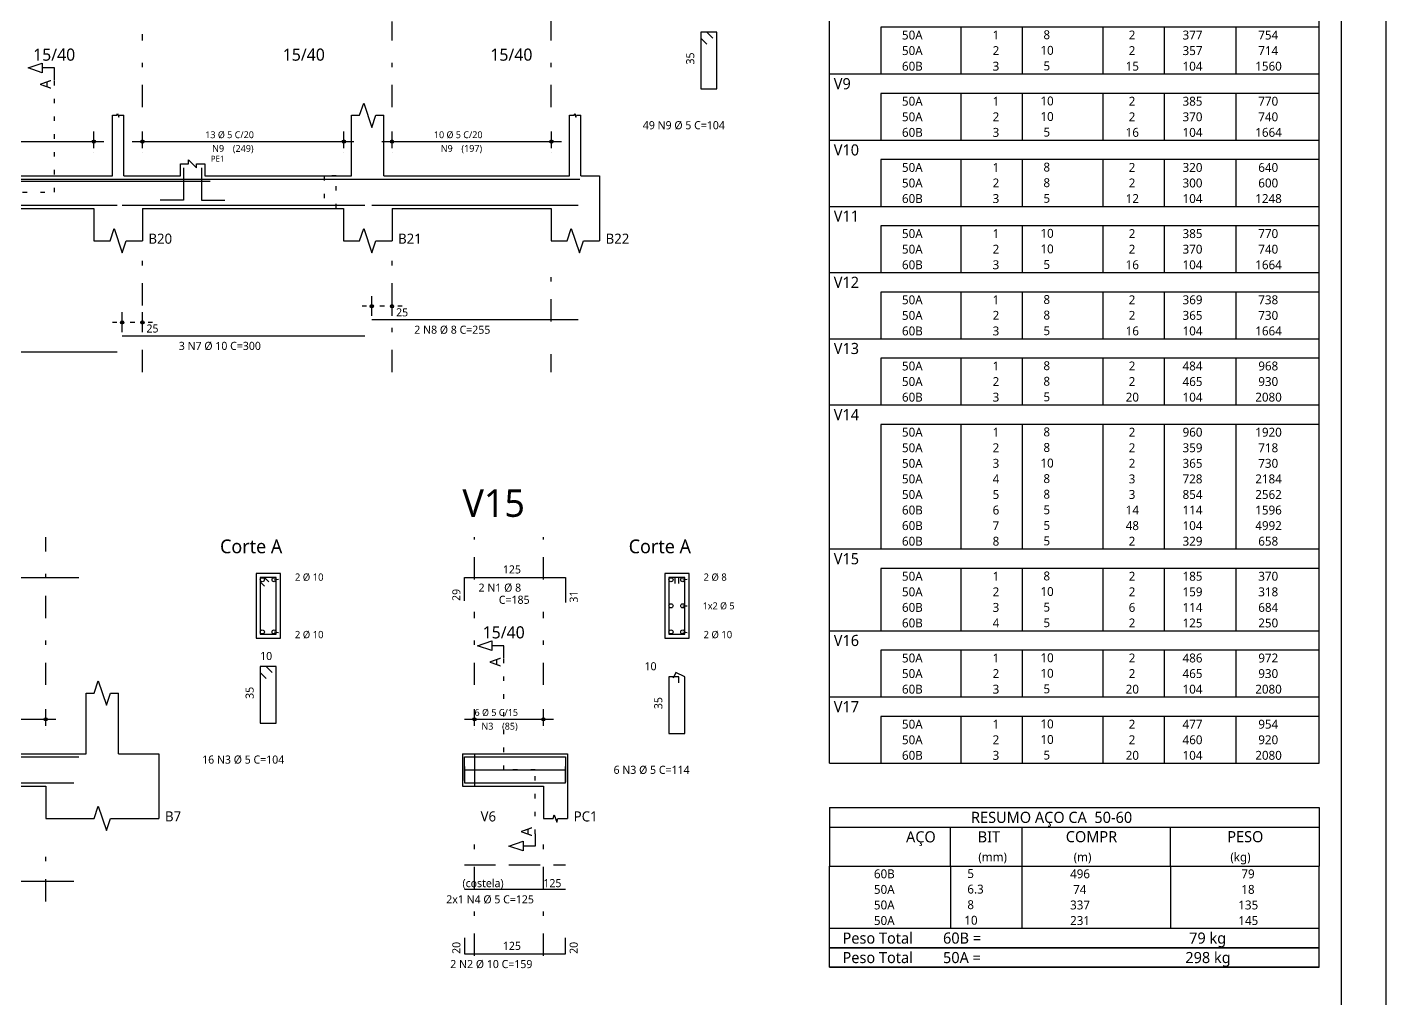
# Model space of a CAD drawing. Extents: x 0 to 89.5, y 0 to 70.
# Drawn here: x 58.97 to 89.5, y 29.26 to 51.09 of the extents above; entities that cross this region are included whole.
import ezdxf

# ---------------------------------------------------------------- set-up
doc = ezdxf.new("R2010")
doc.units = 0
doc.header["$MEASUREMENT"] = 0
for name, pattern in [('ESTILO_TQS_0001', [1, 0.7, -0.3]), ('ESTILO_TQS_0002', [0.4, 0.1, -0.3]), ('ESTILO_TQS_0003', [1.5, 0.5, -0.4, 0.1, -0.5])]:
    doc.linetypes.add(name, pattern=pattern)
for name, color, linetype in [('1', 1, 'CONTINUOUS'), ('10', 10, 'CONTINUOUS'), ('12', 12, 'CONTINUOUS'), ('2', 2, 'CONTINUOUS'), ('3', 3, 'CONTINUOUS'), ('5', 5, 'CONTINUOUS')]:
    doc.layers.add(name, color=color, linetype=linetype)
doc.styles.add('TQS_LUCIDA_SANS_UNICODE', font='L_10646.TTF')

msp = doc.modelspace()

# ---------------------------------------------------------------- linework, layer by layer
at = {"layer": '1', "linetype": 'Continuous'}
for p, q in [((89.500005, 70), (89.499997, 0)), ((60.888829, 47.747451), (60.888829, 49.111087)), ((61.143375, 47.747451), (61.143375, 49.111087)), ((66.261556, 47.747451), (66.261556, 49.111087)), ((66.988829, 47.747451), (66.988829, 49.111087)), ((71.161556, 47.747451), (71.161556, 49.111087)), ((71.416102, 47.747451), (71.416102, 49.111087)), ((60.470647, 48.374724), (60.470647, 48.747451)), ((61.561556, 48.374724), (61.561556, 48.747451)), ((66.088829, 48.374724), (66.088829, 48.747451)), ((67.170647, 48.374724), (67.170647, 48.747451)), ((70.752465, 48.374724), (70.752465, 48.747451)), ((51.061556, 48.520178), (60.69792, 48.520178)), ((60.470647, 48.283815), (60.470647, 48.283815)), ((61.334284, 48.520178), (66.316102, 48.520178)), ((61.561556, 48.283815), (61.561556, 48.283815)), ((66.088829, 48.283815), (66.088829, 48.283815)), ((66.943375, 48.520178), (70.979738, 48.520178)), ((67.170647, 48.283815), (67.170647, 48.283815)), ((70.752465, 48.283815), (70.752465, 48.283815)), ((62.416102, 47.747451), (62.416102, 48.020178)), ((62.416102, 48.020178), (62.59792, 48.020178)), ((62.488829, 47.929269), (62.488829, 47.201996)), ((62.59792, 48.020178), (62.59792, 48.111087)), ((62.59792, 48.111087), (62.779738, 47.929269)), ((62.779738, 47.929269), (62.779738, 48.020178)), ((62.779738, 48.020178), (62.961556, 48.020178)), ((62.888829, 47.929269), (62.888829, 47.201996)), ((62.961556, 48.020178), (62.961556, 47.747451)), ((51.288829, 47.747451), (60.470647, 47.747451)), ((60.470647, 47.747451), (60.888829, 47.747451)), ((61.143375, 47.747451), (61.561556, 47.747451)), ((61.561556, 47.747451), (62.416102, 47.747451)), ((62.961556, 47.747451), (66.079738, 47.747451)), ((66.079738, 47.747451), (66.261556, 47.747451)), ((66.988829, 47.747451), (67.170647, 47.747451)), ((67.170647, 47.747451), (70.743375, 47.747451)), ((70.743375, 47.747451), (71.161556, 47.747451)), ((71.416102, 47.747451), (71.834284, 47.747451)), ((71.834284, 47.747451), (71.834284, 47.020178)), ((51.288829, 47.020178), (60.470647, 47.020178)), ((60.470647, 47.020178), (60.470647, 46.292905)), ((61.561556, 47.020178), (62.961556, 47.020178)), ((61.561556, 47.020178), (61.561556, 46.292905)), ((62.488829, 47.201996), (61.961556, 47.201996)), ((62.888829, 47.201996), (63.416102, 47.201996)), ((62.961556, 47.020178), (66.079738, 47.020178)), ((66.079738, 47.020178), (66.079738, 46.292905)), ((67.170647, 47.020178), (70.743375, 47.020178)), ((67.170647, 47.020178), (67.170647, 46.292905)), ((70.743375, 47.020178), (70.743375, 46.292905)), ((71.834284, 47.020178), (71.834284, 46.292905)), ((66.716102, 44.601996), (66.716102, 45.047451)), ((67.170647, 44.601996), (67.170647, 45.047451)), ((61.107011, 44.23836), (61.107011, 44.683815)), ((61.561556, 44.23836), (61.561556, 44.683815)), ((66.716102, 44.511087), (66.716102, 44.511087)), ((67.170647, 44.511087), (67.170647, 44.511087)), ((61.107011, 44.147451), (61.107011, 44.147451)), ((61.561556, 44.147451), (61.561556, 44.147451)), ((64.661055, 38.814482), (64.115601, 38.814482)), ((64.115601, 38.814482), (64.115601, 37.359936)), ((64.661055, 37.359936), (64.661055, 38.814482)), ((73.843204, 38.814482), (73.297749, 38.814482)), ((73.297749, 38.814482), (73.297749, 37.359936)), ((73.843204, 37.359936), (73.843204, 38.814482)), ((64.115601, 37.359936), (64.661055, 37.359936)), ((73.297749, 37.359936), (73.843204, 37.359936)), ((60.297419, 34.764482), (60.297419, 36.128118)), ((61.024692, 34.764482), (61.024692, 36.128118)), ((59.388328, 35.391755), (59.388328, 35.764482)), ((69.025022, 35.391755), (69.025022, 35.764482)), ((70.570476, 35.391755), (70.570476, 35.764482)), ((53.670146, 35.537209), (59.615601, 35.537209)), ((68.797749, 35.537209), (70.797749, 35.537209)), ((59.388328, 35.300845), (59.388328, 35.300845)), ((69.025022, 35.300845), (69.025022, 35.300845)), ((70.570476, 35.300845), (70.570476, 35.300845)), ((53.897419, 34.764482), (59.388328, 34.764482)), ((59.388328, 34.764482), (60.297419, 34.764482)), ((61.024692, 34.764482), (61.933783, 34.764482)), ((61.933783, 34.764482), (61.933783, 34.037209)), ((68.752295, 34.764482), (68.752295, 34.037209)), ((68.752295, 34.764482), (68.752295, 34.037209)), ((68.752295, 34.764482), (68.752295, 34.037209)), ((68.752295, 34.764482), (69.025022, 34.764482)), ((69.025022, 34.764482), (70.570476, 34.764482)), ((69.025022, 34.764482), (69.025022, 34.037209)), ((70.570476, 34.764482), (71.115931, 34.764482)), ((71.115931, 34.764482), (71.115931, 34.037209)), ((53.897419, 34.037209), (59.388328, 34.037209)), ((59.388328, 34.037209), (59.388328, 33.309936)), ((61.933783, 34.037209), (61.933783, 33.309936)), ((68.752295, 34.037209), (69.025022, 34.037209)), ((69.025022, 34.037209), (70.570476, 34.037209)), ((70.570476, 34.037209), (70.570476, 33.309936)), ((71.115931, 34.037209), (71.115931, 33.309936))]:
    msp.add_line(p, q, dxfattribs=at)
at = {"layer": '1', "linetype": 'ESTILO_TQS_0002'}
for p, q in [((59.584284, 47.383815), (59.584284, 49.901996)), ((56.470647, 47.383815), (59.584284, 47.383815)), ((67.39792, 44.820178), (66.488829, 44.820178)), ((61.788829, 44.456542), (60.879738, 44.456542)), ((64.520146, 38.673573), (64.90651, 38.732664)), ((73.702295, 38.673573), (74.088658, 38.732664)), ((73.702295, 38.087209), (74.075022, 38.087209)), ((64.520146, 37.500845), (64.90651, 37.441755)), ((73.702295, 37.500845), (74.088658, 37.441755)), ((69.684113, 34.400845), (69.684113, 36.919027)), ((68.752295, 34.764482), (69.025022, 34.764482)), ((69.025022, 34.764482), (69.025022, 34.037209)), ((70.388658, 34.400845), (69.684113, 34.400845)), ((70.388658, 32.959936), (70.388658, 34.400845)), ((68.752295, 34.037209), (69.025022, 34.037209))]:
    msp.add_line(p, q, dxfattribs=at)
at = {"layer": '1', "linetype": 'Continuous'}
for points in [[(59.584284, 49.901996), (59.584284, 50.174724), (59.311556, 50.174724), (59.311556, 50.065633), (58.993375, 50.174724), (59.311556, 50.283814), (59.311556, 50.174724)], [(60.888829, 49.111087), (60.990647, 49.111087), (61.003375, 49.149269), (61.028829, 49.072905), (61.041556, 49.111087), (61.143375, 49.111087)], [(66.261556, 49.111087), (66.443375, 49.111087), (66.534284, 49.383815), (66.716102, 48.83836), (66.807011, 49.111087), (66.988829, 49.111087)], [(71.161556, 49.111087), (71.263375, 49.111087), (71.276102, 49.149269), (71.301556, 49.072905), (71.314284, 49.111087), (71.416102, 49.111087)], [(60.470647, 46.292905), (60.834284, 46.292905), (60.925193, 46.565633), (61.107011, 46.020178), (61.19792, 46.292905), (61.561556, 46.292905)], [(66.079738, 46.292905), (66.443375, 46.292905), (66.534284, 46.565633), (66.716102, 46.020178), (66.807011, 46.292905), (67.170647, 46.292905)], [(70.743375, 46.292905), (71.107011, 46.292905), (71.19792, 46.565633), (71.379738, 46.020178), (71.470647, 46.292905), (71.834284, 46.292905)], [(69.684113, 36.919027), (69.684113, 37.191754), (69.411386, 37.191754), (69.411386, 37.082664), (69.093204, 37.191754), (69.411386, 37.300845), (69.411386, 37.191754)], [(60.297419, 36.128118), (60.479237, 36.128118), (60.570146, 36.400845), (60.751965, 35.855391), (60.842874, 36.128118), (61.024692, 36.128118)], [(59.388328, 33.309936), (60.479237, 33.309936), (60.570146, 33.582664), (60.751965, 33.037209), (60.842874, 33.309936), (61.933783, 33.309936)], [(70.570476, 33.309936), (70.788658, 33.309936), (70.815931, 33.391755), (70.870476, 33.228118), (70.897749, 33.309936), (71.115931, 33.309936)], [(70.388658, 32.959936), (70.388658, 32.687209), (70.115931, 32.687209), (70.115931, 32.578118), (69.797749, 32.687209), (70.115931, 32.7963), (70.115931, 32.687209)]]:
    msp.add_lwpolyline(points, dxfattribs=at)
at = {"layer": '1', "linetype": 'ESTILO_TQS_0002'}
msp.add_lwpolyline([(65.643375, 47.747451), (65.643375, 47.020178), (65.916102, 47.020178), (65.916102, 47.747451), (65.643375, 47.747451)], dxfattribs=at)
at = {"layer": '1', "linetype": 'Continuous'}
for centre, radius in [((60.470647, 48.520178), 0.036364), ((60.470647, 48.520178), 0.018182), ((61.561556, 48.520178), 0.036364), ((61.561556, 48.520178), 0.018182), ((66.088829, 48.520178), 0.036364), ((66.088829, 48.520178), 0.018182), ((67.170647, 48.520178), 0.036364), ((67.170647, 48.520178), 0.018182), ((70.752465, 48.520178), 0.036364), ((70.752465, 48.520178), 0.018182), ((66.716102, 44.820178), 0.036364), ((66.716102, 44.820178), 0.018182), ((67.170647, 44.820178), 0.036364), ((67.170647, 44.820178), 0.018182), ((61.107011, 44.456542), 0.036364), ((61.107011, 44.456542), 0.018182), ((61.561556, 44.456542), 0.036364), ((61.561556, 44.456542), 0.018182), ((59.388328, 35.537209), 0.036364), ((59.388328, 35.537209), 0.018182), ((69.025022, 35.537209), 0.036364), ((69.025022, 35.537209), 0.018182), ((70.570476, 35.537209), 0.036364), ((70.570476, 35.537209), 0.018182)]:
    msp.add_circle(centre, radius, dxfattribs=at)
at = {"layer": '10', "linetype": 'Continuous'}
for points in [[(64.661055, 37.359936), (64.661055, 38.814482), (64.115601, 38.814482), (64.115601, 37.359936), (64.661055, 37.359936)], [(73.843204, 37.359936), (73.843204, 38.814482), (73.297749, 38.814482), (73.297749, 37.359936), (73.843204, 37.359936)]]:
    msp.add_lwpolyline(points, dxfattribs=at)
at = {"layer": '12', "linetype": 'Continuous'}
msp.add_line((88.499997, 69), (88.499997, 1), dxfattribs=at)
at = {"layer": '2', "linetype": 'ESTILO_TQS_0003'}
for p, q in [((70.743375, 49.292905), (70.743375, 53.88836)), ((67.170647, 49.292905), (67.170647, 51.222905)), ((61.561556, 49.292905), (61.561556, 50.931996)), ((61.561556, 43.33836), (61.561556, 45.83836)), ((67.170647, 43.33836), (67.170647, 45.83836)), ((70.743375, 44.476542), (70.743375, 45.83836)), ((70.743375, 43.33836), (70.743375, 43.745633)), ((59.388328, 36.309936), (59.388328, 39.632664)), ((69.025022, 38.679936), (69.025022, 39.632664)), ((70.570476, 38.679936), (70.570476, 39.632664)), ((69.025022, 36.309936), (69.025022, 37.949027)), ((70.570476, 36.309936), (70.570476, 37.949027)), ((59.388328, 31.4463), (59.388328, 32.855391)), ((69.025022, 30.220845), (69.025022, 32.855391)), ((70.570476, 30.220845), (70.570476, 32.855391))]:
    msp.add_line(p, q, dxfattribs=at)
at = {"layer": '2', "linetype": 'Continuous'}
for p, q in [((77, 51.090009), (77, 51.527509)), ((88, 51.090009), (88, 51.527509)), ((77, 50.740009), (77, 51.090009)), ((88, 51.090009), (78.15, 51.090009)), ((78.15, 51.090009), (78.15, 50.740009)), ((79.95, 51.090009), (79.95, 50.740009)), ((81.33, 51.090009), (81.33, 50.740009)), ((83.14, 51.090009), (83.14, 50.740009)), ((84.52, 51.090009), (84.52, 50.740009)), ((86.13, 51.090009), (86.13, 50.740009)), ((88, 50.740009), (88, 51.090009)), ((77, 50.390009), (77, 50.740009)), ((78.15, 50.740009), (78.15, 50.390009)), ((79.95, 50.740009), (79.95, 50.390009)), ((81.33, 50.740009), (81.33, 50.390009)), ((83.14, 50.740009), (83.14, 50.390009)), ((84.52, 50.740009), (84.52, 50.390009)), ((86.13, 50.740009), (86.13, 50.390009)), ((88, 50.390009), (88, 50.740009)), ((77, 50.040009), (77, 50.390009)), ((78.15, 50.390009), (78.15, 50.040009)), ((79.95, 50.390009), (79.95, 50.040009)), ((81.33, 50.390009), (81.33, 50.040009)), ((83.14, 50.390009), (83.14, 50.040009)), ((84.52, 50.390009), (84.52, 50.040009)), ((86.13, 50.390009), (86.13, 50.040009)), ((88, 50.040009), (88, 50.390009)), ((77, 49.602509), (77, 50.040009)), ((77, 50.040009), (88, 50.040009)), ((88, 49.602509), (88, 50.040009)), ((77, 49.252509), (77, 49.602509)), ((88, 49.602509), (78.15, 49.602509)), ((78.15, 49.602509), (78.15, 49.252509)), ((79.95, 49.602509), (79.95, 49.252509)), ((81.33, 49.602509), (81.33, 49.252509)), ((83.14, 49.602509), (83.14, 49.252509)), ((84.52, 49.602509), (84.52, 49.252509)), ((86.13, 49.602509), (86.13, 49.252509)), ((88, 49.252509), (88, 49.602509)), ((77, 48.902509), (77, 49.252509)), ((78.15, 49.252509), (78.15, 48.902509)), ((79.95, 49.252509), (79.95, 48.902509)), ((81.33, 49.252509), (81.33, 48.902509)), ((83.14, 49.252509), (83.14, 48.902509)), ((84.52, 49.252509), (84.52, 48.902509)), ((86.13, 49.252509), (86.13, 48.902509)), ((88, 48.902509), (88, 49.252509)), ((77, 48.552509), (77, 48.902509)), ((78.15, 48.902509), (78.15, 48.552509)), ((79.95, 48.902509), (79.95, 48.552509)), ((81.33, 48.902509), (81.33, 48.552509)), ((83.14, 48.902509), (83.14, 48.552509)), ((84.52, 48.902509), (84.52, 48.552509)), ((86.13, 48.902509), (86.13, 48.552509)), ((88, 48.552509), (88, 48.902509)), ((77, 48.115009), (77, 48.552509)), ((77, 48.552509), (88, 48.552509)), ((88, 48.115009), (88, 48.552509)), ((77, 47.765009), (77, 48.115009)), ((88, 48.115009), (78.15, 48.115009)), ((78.15, 48.115009), (78.15, 47.765009)), ((79.95, 48.115009), (79.95, 47.765009)), ((81.33, 48.115009), (81.33, 47.765009)), ((83.14, 48.115009), (83.14, 47.765009)), ((84.52, 48.115009), (84.52, 47.765009)), ((86.13, 48.115009), (86.13, 47.765009)), ((88, 47.765009), (88, 48.115009)), ((77, 47.41501), (77, 47.765009)), ((78.15, 47.765009), (78.15, 47.41501)), ((79.95, 47.765009), (79.95, 47.41501)), ((81.33, 47.765009), (81.33, 47.41501)), ((83.14, 47.765009), (83.14, 47.41501)), ((84.52, 47.765009), (84.52, 47.41501)), ((86.13, 47.765009), (86.13, 47.41501)), ((88, 47.41501), (88, 47.765009)), ((77, 47.06501), (77, 47.41501)), ((78.15, 47.41501), (78.15, 47.06501)), ((79.95, 47.41501), (79.95, 47.06501)), ((81.33, 47.41501), (81.33, 47.06501)), ((83.14, 47.41501), (83.14, 47.06501)), ((84.52, 47.41501), (84.52, 47.06501)), ((86.13, 47.41501), (86.13, 47.06501)), ((88, 47.06501), (88, 47.41501)), ((77, 46.62751), (77, 47.06501)), ((77, 47.06501), (88, 47.06501)), ((88, 46.62751), (88, 47.06501)), ((77, 46.27751), (77, 46.62751)), ((88, 46.62751), (78.15, 46.62751)), ((78.15, 46.62751), (78.15, 46.27751)), ((79.95, 46.62751), (79.95, 46.27751)), ((81.33, 46.62751), (81.33, 46.27751)), ((83.14, 46.62751), (83.14, 46.27751)), ((84.52, 46.62751), (84.52, 46.27751)), ((86.13, 46.62751), (86.13, 46.27751)), ((88, 46.27751), (88, 46.62751)), ((77, 45.92751), (77, 46.27751)), ((78.15, 46.27751), (78.15, 45.92751)), ((79.95, 46.27751), (79.95, 45.92751)), ((81.33, 46.27751), (81.33, 45.92751)), ((83.14, 46.27751), (83.14, 45.92751)), ((84.52, 46.27751), (84.52, 45.92751)), ((86.13, 46.27751), (86.13, 45.92751)), ((88, 45.92751), (88, 46.27751)), ((77, 45.57751), (77, 45.92751)), ((78.15, 45.92751), (78.15, 45.57751)), ((79.95, 45.92751), (79.95, 45.57751)), ((81.33, 45.92751), (81.33, 45.57751)), ((83.14, 45.92751), (83.14, 45.57751)), ((84.52, 45.92751), (84.52, 45.57751)), ((86.13, 45.92751), (86.13, 45.57751)), ((88, 45.57751), (88, 45.92751)), ((77, 45.14001), (77, 45.57751)), ((77, 45.57751), (88, 45.57751)), ((88, 45.14001), (88, 45.57751)), ((77, 44.79001), (77, 45.14001)), ((88, 45.14001), (78.15, 45.14001)), ((78.15, 45.14001), (78.15, 44.79001)), ((79.95, 45.14001), (79.95, 44.79001)), ((81.33, 45.14001), (81.33, 44.79001)), ((83.14, 45.14001), (83.14, 44.79001)), ((84.52, 45.14001), (84.52, 44.79001)), ((86.13, 45.14001), (86.13, 44.79001)), ((88, 44.79001), (88, 45.14001)), ((77, 44.44001), (77, 44.79001)), ((78.15, 44.79001), (78.15, 44.44001)), ((79.95, 44.79001), (79.95, 44.44001)), ((81.33, 44.79001), (81.33, 44.44001)), ((83.14, 44.79001), (83.14, 44.44001)), ((84.52, 44.79001), (84.52, 44.44001)), ((86.13, 44.79001), (86.13, 44.44001)), ((88, 44.44001), (88, 44.79001)), ((77, 44.09001), (77, 44.44001)), ((78.15, 44.44001), (78.15, 44.09001)), ((79.95, 44.44001), (79.95, 44.09001)), ((81.33, 44.44001), (81.33, 44.09001)), ((83.14, 44.44001), (83.14, 44.09001)), ((84.52, 44.44001), (84.52, 44.09001)), ((86.13, 44.44001), (86.13, 44.09001)), ((88, 44.09001), (88, 44.44001)), ((77, 43.65251), (77, 44.09001)), ((77, 44.09001), (88, 44.09001)), ((88, 43.65251), (88, 44.09001)), ((77, 43.30251), (77, 43.65251)), ((88, 43.65251), (78.15, 43.65251)), ((78.15, 43.65251), (78.15, 43.30251)), ((79.95, 43.65251), (79.95, 43.30251)), ((81.33, 43.65251), (81.33, 43.30251)), ((83.14, 43.65251), (83.14, 43.30251)), ((84.52, 43.65251), (84.52, 43.30251)), ((86.13, 43.65251), (86.13, 43.30251)), ((88, 43.30251), (88, 43.65251)), ((77, 42.95251), (77, 43.30251)), ((78.15, 43.30251), (78.15, 42.95251)), ((79.95, 43.30251), (79.95, 42.95251)), ((81.33, 43.30251), (81.33, 42.95251)), ((83.14, 43.30251), (83.14, 42.95251)), ((84.52, 43.30251), (84.52, 42.95251)), ((86.13, 43.30251), (86.13, 42.95251)), ((88, 42.95251), (88, 43.30251)), ((77, 42.60251), (77, 42.95251)), ((78.15, 42.95251), (78.15, 42.60251)), ((79.95, 42.95251), (79.95, 42.60251)), ((81.33, 42.95251), (81.33, 42.60251)), ((83.14, 42.95251), (83.14, 42.60251)), ((84.52, 42.95251), (84.52, 42.60251)), ((86.13, 42.95251), (86.13, 42.60251)), ((88, 42.60251), (88, 42.95251)), ((77, 42.16501), (77, 42.60251)), ((77, 42.60251), (88, 42.60251)), ((88, 42.16501), (88, 42.60251)), ((77, 41.815011), (77, 42.16501)), ((88, 42.16501), (78.15, 42.16501)), ((78.15, 42.16501), (78.15, 41.815011)), ((79.95, 42.16501), (79.95, 41.815011)), ((81.33, 42.16501), (81.33, 41.815011)), ((83.14, 42.16501), (83.14, 41.815011)), ((84.52, 42.16501), (84.52, 41.815011)), ((86.13, 42.16501), (86.13, 41.815011)), ((88, 41.815011), (88, 42.16501)), ((77, 41.465011), (77, 41.815011)), ((78.15, 41.815011), (78.15, 41.465011)), ((79.95, 41.815011), (79.95, 41.465011)), ((81.33, 41.815011), (81.33, 41.465011)), ((83.14, 41.815011), (83.14, 41.465011)), ((84.52, 41.815011), (84.52, 41.465011)), ((86.13, 41.815011), (86.13, 41.465011)), ((88, 41.465011), (88, 41.815011)), ((77, 41.115011), (77, 41.465011)), ((78.15, 41.465011), (78.15, 41.115011)), ((79.95, 41.465011), (79.95, 41.115011)), ((81.33, 41.465011), (81.33, 41.115011)), ((83.14, 41.465011), (83.14, 41.115011)), ((84.52, 41.465011), (84.52, 41.115011)), ((86.13, 41.465011), (86.13, 41.115011)), ((88, 41.115011), (88, 41.465011)), ((77, 40.765011), (77, 41.115011)), ((78.15, 41.115011), (78.15, 40.765011)), ((79.95, 41.115011), (79.95, 40.765011)), ((81.33, 41.115011), (81.33, 40.765011)), ((83.14, 41.115011), (83.14, 40.765011)), ((84.52, 41.115011), (84.52, 40.765011)), ((86.13, 41.115011), (86.13, 40.765011)), ((88, 40.765011), (88, 41.115011)), ((77, 40.415011), (77, 40.765011)), ((78.15, 40.765011), (78.15, 40.415011)), ((79.95, 40.765011), (79.95, 40.415011)), ((81.33, 40.765011), (81.33, 40.415011)), ((83.14, 40.765011), (83.14, 40.415011)), ((84.52, 40.765011), (84.52, 40.415011)), ((86.13, 40.765011), (86.13, 40.415011)), ((88, 40.415011), (88, 40.765011)), ((77, 40.065011), (77, 40.415011)), ((78.15, 40.415011), (78.15, 40.065011)), ((79.95, 40.415011), (79.95, 40.065011)), ((81.33, 40.415011), (81.33, 40.065011)), ((83.14, 40.415011), (83.14, 40.065011)), ((84.52, 40.415011), (84.52, 40.065011)), ((86.13, 40.415011), (86.13, 40.065011)), ((88, 40.065011), (88, 40.415011)), ((77, 39.715011), (77, 40.065011)), ((78.15, 40.065011), (78.15, 39.715011)), ((79.95, 40.065011), (79.95, 39.715011)), ((81.33, 40.065011), (81.33, 39.715011)), ((83.14, 40.065011), (83.14, 39.715011)), ((84.52, 40.065011), (84.52, 39.715011)), ((86.13, 40.065011), (86.13, 39.715011)), ((88, 39.715011), (88, 40.065011)), ((77, 39.365011), (77, 39.715011)), ((78.15, 39.715011), (78.15, 39.365011)), ((79.95, 39.715011), (79.95, 39.365011)), ((81.33, 39.715011), (81.33, 39.365011)), ((83.14, 39.715011), (83.14, 39.365011)), ((84.52, 39.715011), (84.52, 39.365011)), ((86.13, 39.715011), (86.13, 39.365011)), ((88, 39.365011), (88, 39.715011)), ((77, 38.927511), (77, 39.365011)), ((77, 39.365011), (88, 39.365011)), ((88, 38.927511), (88, 39.365011)), ((77, 38.577511), (77, 38.927511)), ((88, 38.927511), (78.15, 38.927511)), ((78.15, 38.927511), (78.15, 38.577511)), ((79.95, 38.927511), (79.95, 38.577511)), ((81.33, 38.927511), (81.33, 38.577511)), ((83.14, 38.927511), (83.14, 38.577511)), ((84.52, 38.927511), (84.52, 38.577511)), ((86.13, 38.927511), (86.13, 38.577511)), ((88, 38.577511), (88, 38.927511)), ((77, 38.227511), (77, 38.577511)), ((78.15, 38.577511), (78.15, 38.227511)), ((79.95, 38.577511), (79.95, 38.227511)), ((81.33, 38.577511), (81.33, 38.227511)), ((83.14, 38.577511), (83.14, 38.227511)), ((84.52, 38.577511), (84.52, 38.227511)), ((86.13, 38.577511), (86.13, 38.227511)), ((88, 38.227511), (88, 38.577511)), ((77, 37.877512), (77, 38.227511)), ((78.15, 38.227511), (78.15, 37.877512)), ((79.95, 38.227511), (79.95, 37.877512)), ((81.33, 38.227511), (81.33, 37.877512)), ((83.14, 38.227511), (83.14, 37.877512)), ((84.52, 38.227511), (84.52, 37.877512)), ((86.13, 38.227511), (86.13, 37.877512)), ((88, 37.877512), (88, 38.227511)), ((77, 37.527512), (77, 37.877512)), ((78.15, 37.877512), (78.15, 37.527512)), ((79.95, 37.877512), (79.95, 37.527512)), ((81.33, 37.877512), (81.33, 37.527512)), ((83.14, 37.877512), (83.14, 37.527512)), ((84.52, 37.877512), (84.52, 37.527512)), ((86.13, 37.877512), (86.13, 37.527512)), ((88, 37.527512), (88, 37.877512)), ((77, 37.090012), (77, 37.527512)), ((77, 37.527512), (88, 37.527512)), ((88, 37.090012), (88, 37.527512)), ((77, 36.740012), (77, 37.090012)), ((88, 37.090012), (78.15, 37.090012)), ((78.15, 37.090012), (78.15, 36.740012)), ((79.95, 37.090012), (79.95, 36.740012)), ((81.33, 37.090012), (81.33, 36.740012)), ((83.14, 37.090012), (83.14, 36.740012)), ((84.52, 37.090012), (84.52, 36.740012)), ((86.13, 37.090012), (86.13, 36.740012)), ((88, 36.740012), (88, 37.090012)), ((77, 36.390012), (77, 36.740012)), ((78.15, 36.740012), (78.15, 36.390012)), ((79.95, 36.740012), (79.95, 36.390012)), ((81.33, 36.740012), (81.33, 36.390012)), ((83.14, 36.740012), (83.14, 36.390012)), ((84.52, 36.740012), (84.52, 36.390012)), ((86.13, 36.740012), (86.13, 36.390012)), ((88, 36.390012), (88, 36.740012)), ((77, 36.040012), (77, 36.390012)), ((78.15, 36.390012), (78.15, 36.040012)), ((79.95, 36.390012), (79.95, 36.040012)), ((81.33, 36.390012), (81.33, 36.040012)), ((83.14, 36.390012), (83.14, 36.040012)), ((84.52, 36.390012), (84.52, 36.040012)), ((86.13, 36.390012), (86.13, 36.040012)), ((88, 36.040012), (88, 36.390012)), ((77, 35.602512), (77, 36.040012)), ((77, 36.040012), (88, 36.040012)), ((88, 35.602512), (88, 36.040012)), ((77, 35.252512), (77, 35.602512)), ((88, 35.602512), (78.15, 35.602512)), ((78.15, 35.602512), (78.15, 35.252512)), ((79.95, 35.602512), (79.95, 35.252512)), ((81.33, 35.602512), (81.33, 35.252512)), ((83.14, 35.602512), (83.14, 35.252512)), ((84.52, 35.602512), (84.52, 35.252512)), ((86.13, 35.602512), (86.13, 35.252512)), ((88, 35.252512), (88, 35.602512)), ((77, 34.902512), (77, 35.252512)), ((78.15, 35.252512), (78.15, 34.902512)), ((79.95, 35.252512), (79.95, 34.902512)), ((81.33, 35.252512), (81.33, 34.902512)), ((83.14, 35.252512), (83.14, 34.902512)), ((84.52, 35.252512), (84.52, 34.902512)), ((86.13, 35.252512), (86.13, 34.902512)), ((88, 34.902512), (88, 35.252512)), ((77, 34.552512), (77, 34.902512)), ((78.15, 34.902512), (78.15, 34.552512)), ((79.95, 34.902512), (79.95, 34.552512)), ((81.33, 34.902512), (81.33, 34.552512)), ((83.14, 34.902512), (83.14, 34.552512)), ((84.52, 34.902512), (84.52, 34.552512)), ((86.13, 34.902512), (86.13, 34.552512)), ((88, 34.552512), (88, 34.902512)), ((77, 34.552512), (88, 34.552512)), ((77, 33.552512), (77, 32.240012)), ((77, 33.552512), (88, 33.552512)), ((88, 33.552512), (88, 32.240012)), ((77, 33.115012), (88, 33.115012)), ((79.72, 32.240012), (79.72, 33.115012)), ((81.33, 32.240012), (81.33, 33.115012)), ((84.665, 32.240012), (84.665, 33.115012)), ((77, 32.240012), (88, 32.240012)), ((77, 31.890012), (77, 32.240012)), ((79.72, 32.240012), (79.72, 31.890012)), ((81.33, 31.890012), (81.33, 32.240012)), ((84.665, 32.240012), (84.665, 31.890012)), ((88, 31.890012), (88, 32.240012)), ((77, 31.540011), (77, 31.890012)), ((79.72, 31.890012), (79.72, 31.540012)), ((81.33, 31.540011), (81.33, 31.890012)), ((84.665, 31.890012), (84.665, 31.540011)), ((88, 31.540011), (88, 31.890012)), ((77, 31.190011), (77, 31.540011)), ((79.72, 31.540011), (79.72, 31.190012)), ((81.33, 31.190011), (81.33, 31.540011)), ((84.665, 31.540011), (84.665, 31.190011)), ((88, 31.190011), (88, 31.540011)), ((77, 30.840011), (77, 31.190011)), ((79.72, 31.190011), (79.72, 30.840011)), ((81.33, 30.840011), (81.33, 31.190011)), ((84.665, 31.190011), (84.665, 30.840011)), ((88, 30.840011), (88, 31.190011)), ((77, 30.840011), (88, 30.840011)), ((77, 30.402511), (77, 30.840011)), ((77, 30.840011), (88, 30.840011)), ((88, 30.402511), (88, 30.840011)), ((88, 30.402511), (77, 30.402511)), ((77, 29.965011), (77, 30.402511)), ((77, 30.402511), (88, 30.402511)), ((88, 29.965011), (88, 30.402511)), ((88, 29.965011), (77, 29.965011)), ((77, 29.965011), (88, 29.965011))]:
    msp.add_line(p, q, dxfattribs=at)
at = {"layer": '3', "linetype": 'Continuous'}
for p, q in [((57.905847, 47.674724), (65.269484, 47.674724)), ((58.627993, 47.629269), (63.082538, 47.629269)), ((64.433065, 47.674724), (71.387265, 47.674724)), ((50.543375, 47.092905), (60.99792, 47.092905)), ((61.107011, 47.092905), (66.561556, 47.092905)), ((66.716102, 47.092905), (71.352465, 47.092905)), ((53.133783, 34.691755), (60.133783, 34.691755)), ((68.797385, 34.164482), (68.797385, 34.691755)), ((68.797385, 34.691755), (71.070113, 34.691755)), ((71.070113, 34.691755), (71.070113, 34.128118)), ((68.797749, 34.473573), (68.797749, 34.109936)), ((68.797749, 34.400845), (71.07084, 34.400845)), ((71.070476, 34.109936), (71.070476, 34.473573)), ((53.297419, 34.109936), (60.024692, 34.109936)), ((68.797749, 34.109936), (71.070476, 34.109936))]:
    msp.add_line(p, q, dxfattribs=at)
for points in [[(64.399357, 38.627149), (64.302934, 38.723573), (64.20651, 38.723573), (64.20651, 37.450845), (64.570146, 37.450845), (64.570146, 38.723573), (64.20651, 38.723573), (64.20651, 38.627149), (64.302934, 38.530725)], [(73.615931, 38.587209), (73.615931, 38.723573), (73.388658, 38.723573), (73.388658, 37.450845), (73.752295, 37.450845), (73.752295, 38.723573), (73.525022, 38.723573), (73.525022, 38.587209)]]:
    msp.add_lwpolyline(points, dxfattribs=at)
for centre in [(64.25651, 38.673573), (64.520146, 38.673573), (73.438658, 38.673573), (73.702295, 38.673573), (73.438658, 38.087209), (73.702295, 38.087209), (64.25651, 37.500845), (64.520146, 37.500845), (73.438658, 37.500845), (73.702295, 37.500845)]:
    msp.add_circle(centre, 0.045455, dxfattribs=at)
at = {"layer": '5', "linetype": 'Continuous'}
for p, q in [((66.716102, 44.520178), (71.352465, 44.520178)), ((61.107011, 44.156542), (66.561556, 44.156542)), ((50.543375, 43.792905), (60.99792, 43.792905)), ((53.133783, 38.723573), (60.133783, 38.723573)), ((68.797385, 38.1963), (68.797385, 38.723573)), ((68.797385, 38.723573), (71.070113, 38.723573)), ((71.070113, 38.723573), (71.070113, 38.159936)), ((53.297419, 31.900845), (60.024692, 31.900845)), ((68.797749, 30.628118), (68.797749, 30.264482)), ((71.070476, 30.264482), (71.070476, 30.628118)), ((68.797749, 30.264482), (71.070476, 30.264482))]:
    msp.add_line(p, q, dxfattribs=at)
for points in [[(74.379738, 50.842905), (74.243375, 50.979269), (74.107011, 50.979269), (74.107011, 49.706542), (74.470647, 49.706542), (74.470647, 50.979269), (74.107011, 50.979269), (74.107011, 50.842905), (74.243375, 50.706542)], [(64.479237, 36.587209), (64.342874, 36.723573), (64.20651, 36.723573), (64.20651, 35.450845), (64.570146, 35.450845), (64.570146, 36.723573), (64.20651, 36.723573), (64.20651, 36.587209), (64.342874, 36.450845)], [(73.615931, 36.35669), (73.615931, 36.493054), (73.388658, 36.493054), (73.388658, 35.220326), (73.752295, 35.220326), (73.752295, 36.493054), (73.546316, 36.589103), (73.488686, 36.465516)], [(68.797749, 31.719027), (71.07084, 31.719027)]]:
    msp.add_lwpolyline(points, dxfattribs=at)
at = {"layer": '5', "linetype": 'ESTILO_TQS_0001'}
msp.add_lwpolyline([(68.797749, 32.264482), (71.07084, 32.264482)], dxfattribs=at)

# ---------------------------------------------------------------- texts
at = {"layer": '1', "linetype": 'Continuous', "style": 'TQS_LUCIDA_SANS_UNICODE'}
for s, height, p in [('15/40', 0.272727, (59.107011, 50.33836)), ('15/40', 0.272727, (64.716102, 50.33836)), ('15/40', 0.272727, (69.379738, 50.33836)), ('13 %%c 5 C/20', 0.154545, (62.975193, 48.597451)), ('10 %%c 5 C/20', 0.154545, (68.111556, 48.597451)), ('N9', 0.154545, (63.129738, 48.28836)), ('(249)', 0.154545, (63.593375, 48.28836)), ('N9', 0.154545, (68.266102, 48.28836)), ('(197)', 0.154545, (68.729738, 48.28836)), ('PE1', 0.136364, (63.09792, 48.065633)), ('B20', 0.227273, (61.69792, 46.224724)), ('B21', 0.227273, (67.307011, 46.224724)), ('B22', 0.227273, (71.970647, 46.224724)), ('25', 0.181818, (67.261556, 44.592905)), ('25', 0.181818, (61.652465, 44.229269)), ('Corte A', 0.309091, (63.30651, 39.269027)), ('Corte A', 0.309091, (72.488658, 39.269027)), ('2 %%c 10', 0.163636, (64.988328, 38.650845)), ('125', 0.181818, (69.661022, 38.814482)), ('2 %%c 8', 0.163636, (74.170476, 38.650845)), ('1x2 %%c 5', 0.154545, (74.152295, 38.009936)), ('15/40', 0.272727, (69.20684, 37.355391)), ('2 %%c 10', 0.163636, (64.988328, 37.359936)), ('2 %%c 10', 0.163636, (74.170476, 37.359936)), ('10', 0.181818, (64.20651, 36.869027)), ('10', 0.181818, (72.843204, 36.638508)), ('6 %%c 5 C/15', 0.154545, (69.025022, 35.614482)), ('N3', 0.154545, (69.179567, 35.305391)), ('(85)', 0.154545, (69.643204, 35.305391)), ('B7', 0.227273, (62.070146, 33.241755)), ('V6', 0.227273, (69.161385, 33.241755)), ('PC1', 0.227273, (71.252295, 33.241755)), ('(costela)', 0.181818, (68.752476, 31.764482)), ('125', 0.181818, (70.570658, 31.764482)), ('125', 0.181818, (69.661385, 30.355391))]:
    msp.add_text(s, height=height, dxfattribs=at).set_placement(p)
for s, height, p in [('35', 0.181818, (73.961556, 50.251996)), ('A', 0.247273, (59.510102, 49.704178)), ('A', 0.247273, (69.609931, 36.721209)), ('35', 0.181818, (64.061055, 35.9963)), ('35', 0.181818, (73.243204, 35.765781)), ('A', 0.247273, (70.314476, 32.910482))]:
    msp.add_text(s, height=height, rotation=90, dxfattribs=at).set_placement(p)
at = {"layer": '2', "linetype": 'Continuous', "style": 'TQS_LUCIDA_SANS_UNICODE'}
for s, height, p in [('     50A', 0.2, (78.289661, 50.815009)), ('  1', 0.2, (80.53, 50.815009)), ('    8  ', 0.2, (81.536543, 50.821053)), ('   2', 0.2, (83.52, 50.815009)), ('   377', 0.2, (84.73, 50.815009)), ('    754', 0.2, (86.363622, 50.815009)), ('     50A', 0.2, (78.289661, 50.465009)), ('  2', 0.2, (80.53, 50.465009)), ('   10  ', 0.2, (81.536543, 50.471053)), ('   2', 0.2, (83.52, 50.465009)), ('   357', 0.2, (84.73, 50.465009)), ('    714', 0.2, (86.363622, 50.465009)), ('     60B', 0.2, (78.289661, 50.115009)), ('  3', 0.2, (80.53, 50.115009)), ('    5  ', 0.2, (81.536543, 50.121053)), ('  15', 0.2, (83.52, 50.115009)), ('   104', 0.2, (84.73, 50.115009)), ('   1560', 0.2, (86.363622, 50.115009)), ('V9', 0.25, (77.095798, 49.696259)), ('     50A', 0.2, (78.289661, 49.327509)), ('  1', 0.2, (80.53, 49.327509)), ('   10  ', 0.2, (81.536543, 49.333553)), ('   2', 0.2, (83.52, 49.327509)), ('   385', 0.2, (84.73, 49.327509)), ('    770', 0.2, (86.363622, 49.327509)), ('     50A', 0.2, (78.289661, 48.977509)), ('  2', 0.2, (80.53, 48.977509)), ('   10  ', 0.2, (81.536543, 48.983553)), ('   2', 0.2, (83.52, 48.977509)), ('   370', 0.2, (84.73, 48.977509)), ('    740', 0.2, (86.363622, 48.977509)), (' 49 N9 %%c 5 C=104', 0.181818, (72.743375, 48.797451)), ('     60B', 0.2, (78.289661, 48.627509)), ('  3', 0.2, (80.53, 48.627509)), ('    5  ', 0.2, (81.536543, 48.633553)), ('  16', 0.2, (83.52, 48.627509)), ('   104', 0.2, (84.73, 48.627509)), ('   1664', 0.2, (86.363622, 48.627509)), ('V10', 0.25, (77.095798, 48.208759)), ('     50A', 0.2, (78.289661, 47.840009)), ('  1', 0.2, (80.53, 47.840009)), ('    8  ', 0.2, (81.536543, 47.846053)), ('   2', 0.2, (83.52, 47.840009)), ('   320', 0.2, (84.73, 47.840009)), ('    640', 0.2, (86.363622, 47.840009)), ('     50A', 0.2, (78.289661, 47.490009)), ('  2', 0.2, (80.53, 47.490009)), ('    8  ', 0.2, (81.536543, 47.496053)), ('   2', 0.2, (83.52, 47.490009)), ('   300', 0.2, (84.73, 47.490009)), ('    600', 0.2, (86.363622, 47.490009)), ('     60B', 0.2, (78.289661, 47.140009)), ('  3', 0.2, (80.53, 47.140009)), ('    5  ', 0.2, (81.536543, 47.146053)), ('  12', 0.2, (83.52, 47.140009)), ('   104', 0.2, (84.73, 47.140009)), ('   1248', 0.2, (86.363622, 47.140009)), ('V11', 0.25, (77.095798, 46.72126)), ('     50A', 0.2, (78.289661, 46.35251)), ('  1', 0.2, (80.53, 46.35251)), ('   10  ', 0.2, (81.536543, 46.358553)), ('   2', 0.2, (83.52, 46.35251)), ('   385', 0.2, (84.73, 46.35251)), ('    770', 0.2, (86.363622, 46.35251)), ('     50A', 0.2, (78.289661, 46.00251)), ('  2', 0.2, (80.53, 46.00251)), ('   10  ', 0.2, (81.536543, 46.008554)), ('   2', 0.2, (83.52, 46.00251)), ('   370', 0.2, (84.73, 46.00251)), ('    740', 0.2, (86.363622, 46.00251)), ('     60B', 0.2, (78.289661, 45.65251)), ('  3', 0.2, (80.53, 45.65251)), ('    5  ', 0.2, (81.536543, 45.658554)), ('  16', 0.2, (83.52, 45.65251)), ('   104', 0.2, (84.73, 45.65251)), ('   1664', 0.2, (86.363622, 45.65251)), ('V12', 0.25, (77.095798, 45.23376)), ('     50A', 0.2, (78.289661, 44.86501)), ('  1', 0.2, (80.53, 44.86501)), ('    8  ', 0.2, (81.536543, 44.871054)), ('   2', 0.2, (83.52, 44.86501)), ('   369', 0.2, (84.73, 44.86501)), ('    738', 0.2, (86.363622, 44.86501)), ('     50A', 0.2, (78.289661, 44.51501)), ('  2', 0.2, (80.53, 44.51501)), ('    8  ', 0.2, (81.536543, 44.521054)), ('   2', 0.2, (83.52, 44.51501)), ('   365', 0.2, (84.73, 44.51501)), ('    730', 0.2, (86.363622, 44.51501)), ('2 N8 %%c 8 C=255', 0.181818, (67.670647, 44.201996)), ('     60B', 0.2, (78.289661, 44.16501)), ('  3', 0.2, (80.53, 44.16501)), ('    5  ', 0.2, (81.536543, 44.171054)), ('  16', 0.2, (83.52, 44.16501)), ('   104', 0.2, (84.73, 44.16501)), ('   1664', 0.2, (86.363622, 44.16501)), ('3 N7 %%c 10 C=300', 0.181818, (62.379738, 43.83836)), ('V13', 0.25, (77.095798, 43.74626)), ('     50A', 0.2, (78.289661, 43.37751)), ('  1', 0.2, (80.53, 43.37751)), ('    8  ', 0.2, (81.536543, 43.383554)), ('   2', 0.2, (83.52, 43.37751)), ('   484', 0.2, (84.73, 43.37751)), ('    968', 0.2, (86.363622, 43.37751)), ('     50A', 0.2, (78.289661, 43.02751)), ('  2', 0.2, (80.53, 43.02751)), ('    8  ', 0.2, (81.536543, 43.033554)), ('   2', 0.2, (83.52, 43.02751)), ('   465', 0.2, (84.73, 43.02751)), ('    930', 0.2, (86.363622, 43.02751)), ('     60B', 0.2, (78.289661, 42.67751)), ('  3', 0.2, (80.53, 42.67751)), ('    5  ', 0.2, (81.536543, 42.683554)), ('  20', 0.2, (83.52, 42.67751)), ('   104', 0.2, (84.73, 42.67751)), ('   2080', 0.2, (86.363622, 42.67751)), ('V14', 0.25, (77.095798, 42.25876)), ('     50A', 0.2, (78.289661, 41.89001)), ('  1', 0.2, (80.53, 41.89001)), ('    8  ', 0.2, (81.536543, 41.896054)), ('   2', 0.2, (83.52, 41.89001)), ('   960', 0.2, (84.73, 41.89001)), ('   1920', 0.2, (86.363622, 41.89001)), ('     50A', 0.2, (78.289661, 41.54001)), ('  2', 0.2, (80.53, 41.54001)), ('    8  ', 0.2, (81.536543, 41.546054)), ('   2', 0.2, (83.52, 41.54001)), ('   359', 0.2, (84.73, 41.54001)), ('    718', 0.2, (86.363622, 41.54001)), ('     50A', 0.2, (78.289661, 41.190011)), ('  3', 0.2, (80.53, 41.190011)), ('   10  ', 0.2, (81.536543, 41.196054)), ('   2', 0.2, (83.52, 41.190011)), ('   365', 0.2, (84.73, 41.190011)), ('    730', 0.2, (86.363622, 41.190011)), ('     50A', 0.2, (78.289661, 40.840011)), ('  4', 0.2, (80.53, 40.840011)), ('    8  ', 0.2, (81.536543, 40.846055)), ('   3', 0.2, (83.52, 40.840011)), ('   728', 0.2, (84.73, 40.840011)), ('   2184', 0.2, (86.363622, 40.840011)), ('     50A', 0.2, (78.289661, 40.490011)), ('  5', 0.2, (80.53, 40.490011)), ('    8  ', 0.2, (81.536543, 40.496055)), ('   3', 0.2, (83.52, 40.490011)), ('   854', 0.2, (84.73, 40.490011)), ('   2562', 0.2, (86.363622, 40.490011)), ('     60B', 0.2, (78.289661, 40.140011)), ('  6', 0.2, (80.53, 40.140011)), ('    5  ', 0.2, (81.536543, 40.146055)), ('  14', 0.2, (83.52, 40.140011)), ('   114', 0.2, (84.73, 40.140011)), ('   1596', 0.2, (86.363622, 40.140011)), ('     60B', 0.2, (78.289661, 39.790011)), ('    5  ', 0.2, (81.536543, 39.796055)), ('  48', 0.2, (83.52, 39.790011)), ('   104', 0.2, (84.73, 39.790011)), ('   4992', 0.2, (86.363622, 39.790011)), ('  7', 0.2, (80.53, 39.790011)), ('     60B', 0.2, (78.289661, 39.440011)), ('  8', 0.2, (80.53, 39.440011)), ('    5  ', 0.2, (81.536543, 39.446055)), ('   2', 0.2, (83.52, 39.440011)), ('   329', 0.2, (84.73, 39.440011)), ('    658', 0.2, (86.363622, 39.440011)), ('V15', 0.25, (77.095798, 39.021261)), ('     50A', 0.2, (78.289661, 38.652511)), ('  1', 0.2, (80.53, 38.652511)), ('    8  ', 0.2, (81.536543, 38.658555)), ('   2', 0.2, (83.52, 38.652511)), ('   185', 0.2, (84.73, 38.652511)), ('    370', 0.2, (86.363622, 38.652511)), ('2 N1 %%c 8', 0.181818, (69.115567, 38.405391)), ('     50A', 0.2, (78.289661, 38.302511)), ('  2', 0.2, (80.53, 38.302511)), ('   10  ', 0.2, (81.536543, 38.308555)), ('   2', 0.2, (83.52, 38.302511)), ('   159', 0.2, (84.73, 38.302511)), ('    318', 0.2, (86.363622, 38.302511)), ('C=185', 0.181818, (69.570113, 38.132664)), ('     60B', 0.2, (78.289661, 37.952511)), ('  3', 0.2, (80.53, 37.952511)), ('    5  ', 0.2, (81.536543, 37.958555)), ('   6', 0.2, (83.52, 37.952511)), ('   114', 0.2, (84.73, 37.952511)), ('    684', 0.2, (86.363622, 37.952511)), ('     60B', 0.2, (78.289661, 37.602511)), ('  4', 0.2, (80.53, 37.602511)), ('    5  ', 0.2, (81.536543, 37.608555)), ('   2', 0.2, (83.52, 37.602511)), ('   125', 0.2, (84.73, 37.602511)), ('    250', 0.2, (86.363622, 37.602511)), ('V16', 0.25, (77.095798, 37.183762)), ('     50A', 0.2, (78.289661, 36.815012)), ('  1', 0.2, (80.53, 36.815012)), ('   10  ', 0.2, (81.536543, 36.821055)), ('   2', 0.2, (83.52, 36.815012)), ('   486', 0.2, (84.73, 36.815012)), ('    972', 0.2, (86.363622, 36.815012)), ('     50A', 0.2, (78.289661, 36.465012)), ('  2', 0.2, (80.53, 36.465012)), ('   10  ', 0.2, (81.536543, 36.471056)), ('   2', 0.2, (83.52, 36.465012)), ('   465', 0.2, (84.73, 36.465012)), ('    930', 0.2, (86.363622, 36.465012)), ('     60B', 0.2, (78.289661, 36.115012)), ('  3', 0.2, (80.53, 36.115012)), ('    5  ', 0.2, (81.536543, 36.121056)), ('  20', 0.2, (83.52, 36.115012)), ('   104', 0.2, (84.73, 36.115012)), ('   2080', 0.2, (86.363622, 36.115012)), ('V17', 0.25, (77.095798, 35.696262)), ('     50A', 0.2, (78.289661, 35.327512)), ('  1', 0.2, (80.53, 35.327512)), ('   10  ', 0.2, (81.536543, 35.333556)), ('   2', 0.2, (83.52, 35.327512)), ('   477', 0.2, (84.73, 35.327512)), ('    954', 0.2, (86.363622, 35.327512)), ('     50A', 0.2, (78.289661, 34.977512)), ('  2', 0.2, (80.53, 34.977512)), ('   10  ', 0.2, (81.536543, 34.983556)), ('   2', 0.2, (83.52, 34.977512)), ('   460', 0.2, (84.73, 34.977512)), ('    920', 0.2, (86.363622, 34.977512)), ('     60B', 0.2, (78.289661, 34.627512)), ('  3', 0.2, (80.53, 34.627512)), ('    5  ', 0.2, (81.536543, 34.633556)), ('  20', 0.2, (83.52, 34.627512)), ('   104', 0.2, (84.73, 34.627512)), ('   2080', 0.2, (86.363622, 34.627512)), (' 16 N3 %%c 5 C=104', 0.181818, (62.842874, 34.541755)), ('  6 N3 %%c 5 C=114', 0.181818, (72.025022, 34.311235)), ('RESUMO AÇO CA  50-60', 0.25, (80.180497, 33.208762)), ('AÇO', 0.25, (78.71958, 32.771262)), ('BIT', 0.25, (80.33, 32.771262)), ('COMPR', 0.25, (82.308841, 32.774863)), ('PESO', 0.25, (85.93784, 32.774863)), ('(mm)', 0.2, (80.343861, 32.343762)), ('(m)', 0.2, (82.486146, 32.343762)), ('(kg)', 0.2, (86.006442, 32.343762)), ('     60B', 0.2, (77.659661, 31.965012)), ('    5  ', 0.2, (79.826542, 31.971056)), ('     496', 0.2, (82.067658, 31.965013)), ('     79', 0.2, (85.915265, 31.965013)), ('     50A', 0.2, (77.659661, 31.615012)), ('    6.3', 0.2, (79.826542, 31.621056)), ('      74', 0.2, (82.067658, 31.615012)), ('     18', 0.2, (85.915265, 31.615012)), ('2x1 N4 %%c 5 C=125', 0.181818, (68.38884, 31.400845)), ('     50A', 0.2, (77.659661, 31.265011)), ('    8  ', 0.2, (79.826542, 31.271055)), ('     337', 0.2, (82.067658, 31.265012)), ('    135', 0.2, (85.915265, 31.265012)), ('     50A', 0.2, (77.659661, 30.915011)), ('   10  ', 0.2, (79.826542, 30.921055)), ('     231', 0.2, (82.067658, 30.915011)), ('    145', 0.2, (85.915265, 30.915011)), ('Peso Total        60B =', 0.25, (77.292829, 30.496261)), ('     79 kg', 0.25, (84.657004, 30.496261)), ('Peso Total        50A =', 0.25, (77.292829, 30.058761)), ('    298 kg', 0.25, (84.657004, 30.058761)), ('2 N2 %%c 10 C=159', 0.181818, (68.479567, 29.9463))]:
    msp.add_text(s, height=height, dxfattribs=at).set_placement(p)
for s, p in [('29', (68.706476, 38.1963)), ('31', (71.34284, 38.159936)), ('20', (68.70684, 30.264482)), ('20', (71.343204, 30.264482))]:
    msp.add_text(s, height=0.181818, rotation=90, dxfattribs=at).set_placement(p)
at = {"layer": '5', "linetype": 'Continuous', "style": 'TQS_LUCIDA_SANS_UNICODE'}
msp.add_text('V15', height=0.618182, dxfattribs=at).set_placement((68.752295, 40.087209))

doc.saveas('drawing.dxf')
